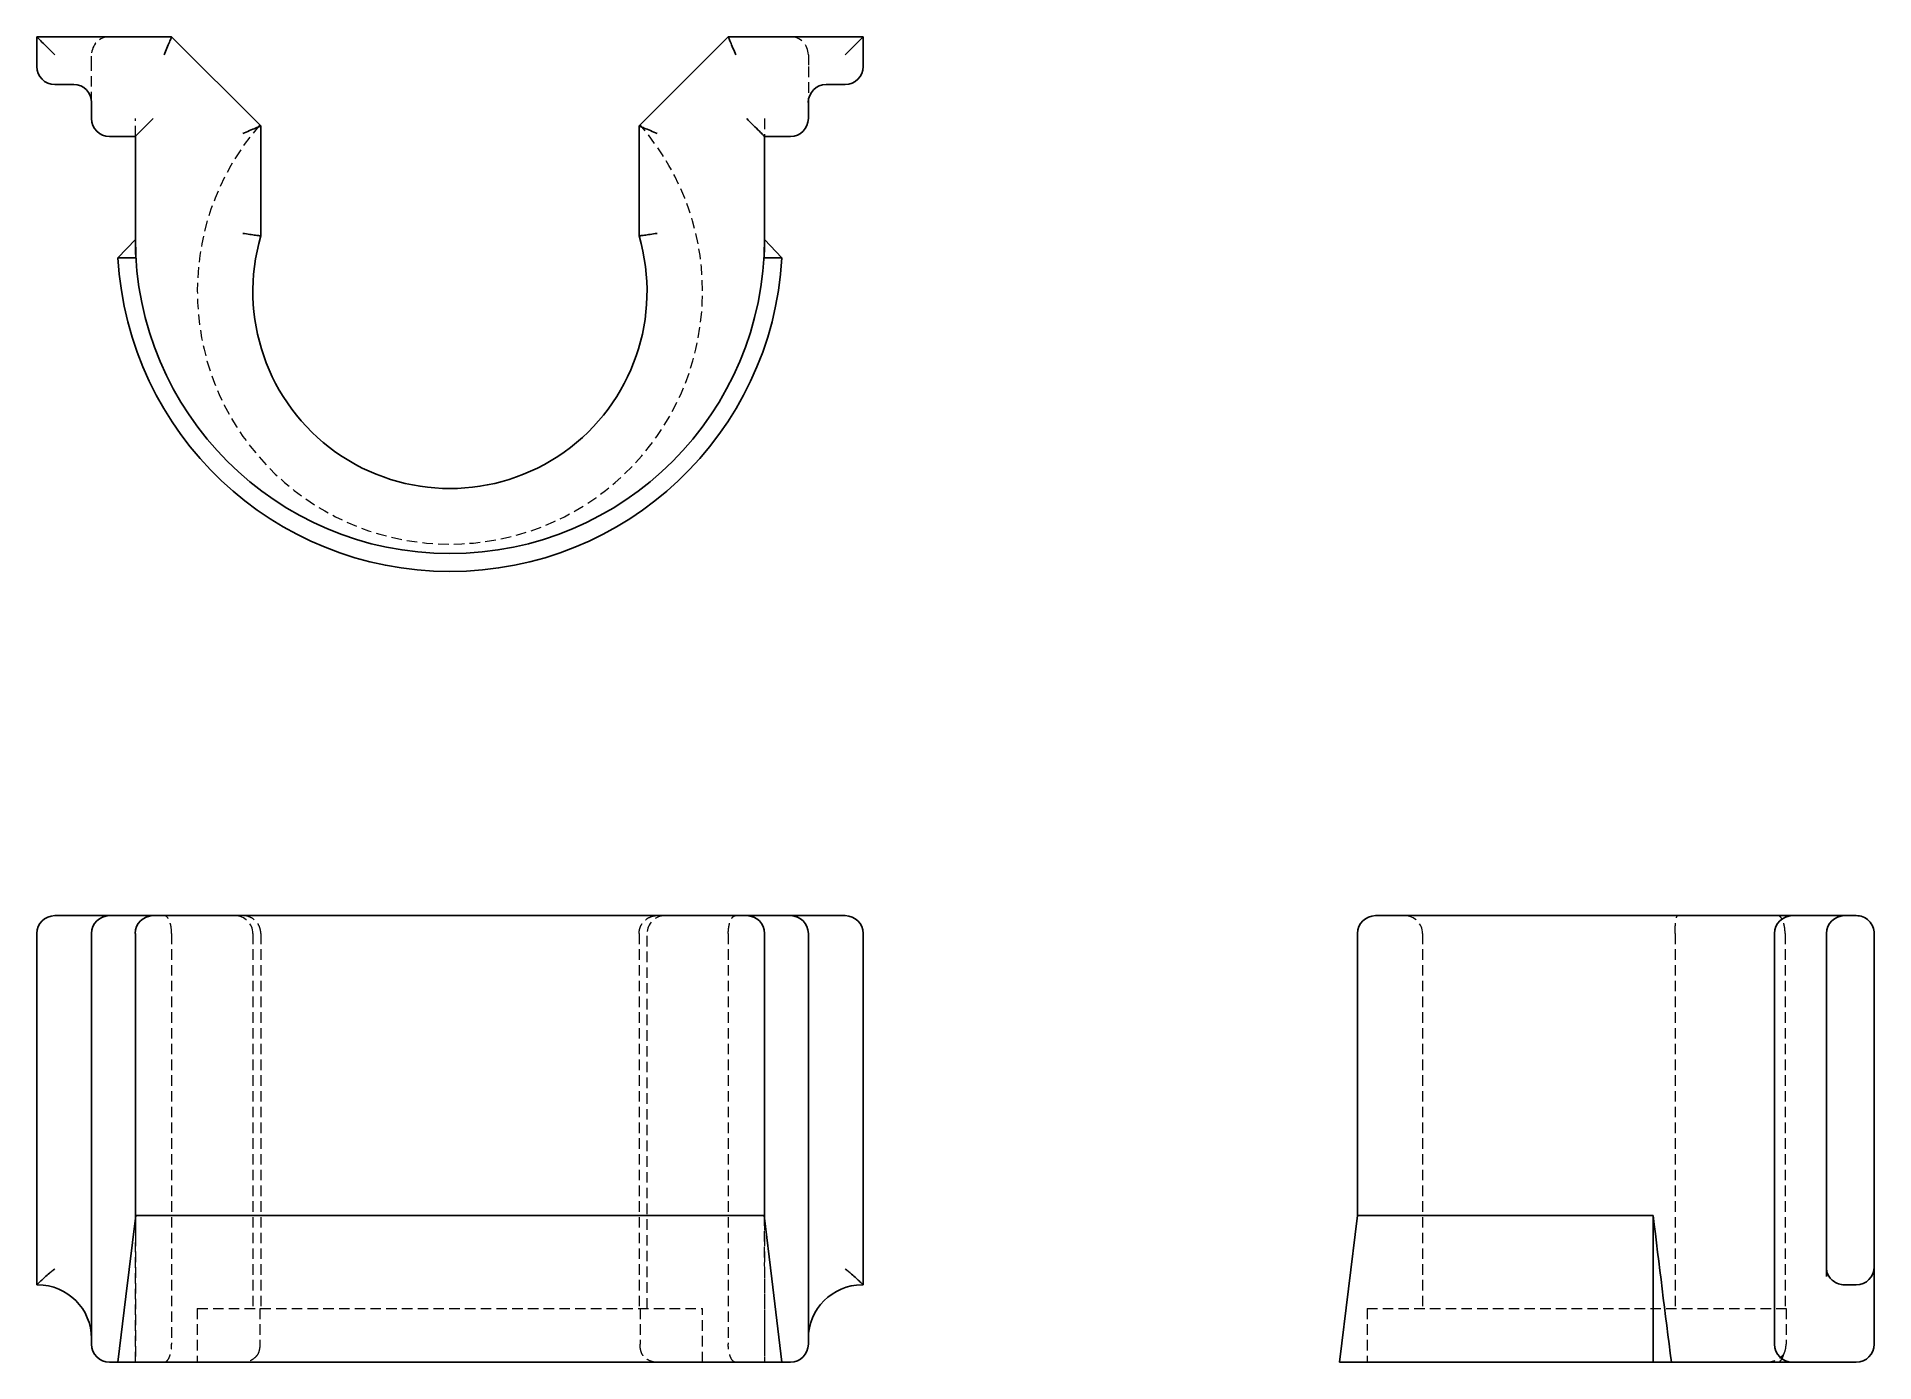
# Model space of a CAD drawing. Header units: millimetres. Extents: x 33 to 255, y 30 to 190.
import ezdxf

# ---------------------------------------------------------------- set-up
doc = ezdxf.new("R2010")
doc.units = ezdxf.units.MM
doc.linetypes.add('HIDDEN', pattern=[1.905, 1.27, -0.635])

msp = doc.modelspace()

# ---------------------------------------------------------------- linework, layer by layer
at = {"color": 7, "linetype": 'Continuous', "lineweight": 25}
for p, q in [((33, 190.35), (49.32, 190.35)), ((33, 186.75), (33, 190.35)), ((49.32, 190.35), (60.11, 179.56)), ((105.89, 179.56), (116.68, 190.35)), ((116.68, 190.35), (133, 190.35)), ((133, 190.35), (133, 186.75)), ((37.47, 184.58), (35.17, 184.58)), ((130.83, 184.58), (128.53, 184.58)), ((39.63, 180.46), (39.63, 182.41)), ((126.37, 182.41), (126.37, 180.46)), ((44.93, 178.29), (41.8, 178.29)), ((44.93, 165.89), (44.93, 178.29)), ((60.11, 179.56), (60.11, 166.25)), ((105.89, 166.25), (105.89, 179.56)), ((124.2, 178.29), (121.07, 178.29)), ((121.07, 178.29), (121.07, 165.89)), ((42.82, 163.6), (44.93, 165.81)), ((121.07, 165.81), (123.18, 163.6)), ((35.17, 84.02), (37.47, 84.02)), ((41.8, 84.02), (37.47, 84.02)), ((41.8, 84.02), (47.09, 84.02)), ((47.09, 84.02), (118.91, 84.02)), ((118.91, 84.02), (124.2, 84.02)), ((128.53, 84.02), (124.2, 84.02)), ((128.53, 84.02), (130.83, 84.02)), ((194.99, 84.02), (230.89, 84.02)), ((230.89, 84.02), (245.46, 84.02)), ((245.46, 84.02), (247.41, 84.02)), ((251.75, 84.02), (247.41, 84.02)), ((251.75, 84.02), (253.18, 84.02)), ((33, 39.36), (33, 81.85)), ((39.63, 32.16), (39.63, 81.85)), ((44.93, 81.85), (44.93, 47.19)), ((121.07, 81.85), (121.07, 47.19)), ((126.37, 81.85), (126.37, 32.16)), ((133, 81.85), (133, 39.36)), ((192.82, 81.85), (192.82, 47.76)), ((243.29, 32.16), (243.29, 81.85)), ((249.58, 41.28), (249.58, 81.85)), ((255.35, 41.52), (255.35, 81.85)), ((44.99, 47.76), (121.01, 47.76)), ((192.82, 47.76), (190.65, 29.99)), ((192.82, 47.76), (228.59, 47.76)), ((249.58, 40.36), (249.58, 41.28)), ((255.35, 41.52), (255.35, 32.85)), ((33.13, 39.36), (33, 39.36)), ((133, 39.36), (132.87, 39.36)), ((251.75, 39.36), (253.18, 39.36)), ((255.35, 32.85), (255.35, 32.16)), ((42.82, 29.99), (41.8, 29.99)), ((42.82, 29.99), (123.18, 29.99)), ((124.2, 29.99), (123.18, 29.99)), ((190.65, 29.99), (228.6, 29.99)), ((230.81, 29.99), (228.6, 29.99)), ((230.89, 29.99), (230.81, 29.99)), ((245.46, 29.99), (230.89, 29.99)), ((253.18, 29.99), (245.46, 29.99))]:
    msp.add_line(p, q, dxfattribs=at)
at = {"color": 7, "linetype": 'HIDDEN', "lineweight": 18}
for p, q in [((39.63, 186.75), (39.63, 188.18)), ((126.37, 188.18), (126.37, 186.75)), ((44.93, 178.29), (44.93, 180.46)), ((121.07, 180.46), (121.07, 178.29)), ((49.32, 81.85), (49.32, 32.16)), ((59.15, 81.85), (59.15, 36.49)), ((60.11, 81.85), (60.11, 36.49)), ((105.89, 81.85), (105.89, 36.49)), ((106.85, 36.49), (106.85, 81.85)), ((116.68, 81.85), (116.68, 32.16)), ((200.69, 81.85), (200.69, 36.49)), ((231.25, 81.85), (231.25, 36.49)), ((244.56, 81.85), (244.56, 36.49)), ((44.93, 47.19), (44.93, 29.99)), ((121.07, 47.19), (121.07, 29.99)), ((52.43, 36.49), (113.57, 36.49)), ((52.43, 36.49), (52.43, 29.99)), ((60, 36.49), (60, 32.16)), ((106, 36.49), (106, 32.16)), ((113.57, 29.99), (113.57, 36.49)), ((193.97, 36.49), (244.68, 36.49)), ((193.97, 36.49), (193.97, 29.99)), ((244.68, 36.49), (244.68, 32.16))]:
    msp.add_line(p, q, dxfattribs=at)
at = {"color": 7, "linetype": 'Continuous', "lineweight": 25, "flags": 128}
for points in [[(44.99, 163.59), (43.79, 163.6), (42.82, 163.6)], [(123.18, 163.6), (121.95, 163.6), (121.01, 163.59)], [(44.99, 47.76), (43.79, 37.93), (42.82, 29.99)], [(123.18, 29.99), (121.95, 40.07), (121.01, 47.76)], [(228.6, 29.99), (228.6, 40.07), (228.59, 47.76)]]:
    msp.add_lwpolyline(points, dxfattribs=at)
at = {"color": 7, "linetype": 'HIDDEN', "lineweight": 18}
for centre, radius, start, end in [((41.8, 188.18), 2.17, 90, 180), ((124.2, 188.18), 2.17, 0, 90), ((83, 159.54), 30.57, 138.803, 41.197), ((56.98, 81.85), 2.17, 0, 90), ((109.02, 81.85), 2.17, 90, 180), ((198.52, 81.85), 2.17, 0, 90)]:
    msp.add_arc(centre, radius, start, end, dxfattribs=at)
at = {"color": 7, "linetype": 'Continuous', "lineweight": 25}
for centre, radius, start, end in [((35.17, 186.75), 2.17, 180, 270), ((37.47, 182.41), 2.17, 0, 90), ((128.53, 182.41), 2.17, 90, 180), ((130.83, 186.75), 2.17, 270, 0), ((41.8, 180.46), 2.17, 180, 270), ((124.2, 180.46), 2.17, 270, 0), ((83, 165.89), 38.07, 180, 0), ((83, 159.54), 23.85, 163.6558, 16.3442), ((83, 165.89), 40.24, 183.2633, 356.7367), ((35.17, 81.85), 2.17, 90, 180), ((41.8, 81.85), 2.17, 90, 180), ((47.09, 81.85), 2.17, 90, 180), ((118.91, 81.85), 2.17, 0, 90), ((124.2, 81.85), 2.17, 0, 90), ((130.83, 81.85), 2.17, 0, 90), ((194.99, 81.85), 2.17, 90, 180), ((245.46, 81.85), 2.17, 90, 180), ((251.75, 81.85), 2.17, 90, 180), ((253.18, 41.52), 2.17, 270, 0), ((33.13, 32.85), 6.5, 0, 90), ((132.87, 32.85), 6.5, 90, 180), ((41.8, 32.16), 2.17, 180, 270), ((124.2, 32.16), 2.17, 270, 0), ((245.46, 32.16), 2.17, 180, 270), ((253.18, 32.16), 2.17, 270, 0)]:
    msp.add_arc(centre, radius, start, end, dxfattribs=at)
for points, knots in [([(35.17, 188.18), (34.91, 188.44), (34.64, 188.71), (34.1, 189.25), (33.85, 189.5), (33.42, 189.93), (33.26, 190.09), (33.05, 190.3), (33, 190.35), (33, 190.35)], [0, 0, 0, 0, 0.25, 0.25, 0.5, 0.5, 0.75, 0.75, 1, 1, 1, 1]), ([(49.32, 190.35), (49.32, 190.35), (49.3, 190.3), (49.21, 190.09), (49.15, 189.93), (48.97, 189.5), (48.86, 189.25), (48.64, 188.71), (48.53, 188.44), (48.42, 188.18)], [0, 0, 0, 0, 0.25, 0.25, 0.5, 0.5, 0.75, 0.75, 1, 1, 1, 1]), ([(116.68, 190.35), (116.68, 190.35), (116.7, 190.3), (116.79, 190.09), (116.85, 189.93), (117.03, 189.5), (117.14, 189.25), (117.36, 188.71), (117.47, 188.44), (117.58, 188.18)], [0, 0, 0, 0, 0.25, 0.25, 0.5, 0.5, 0.75, 0.75, 1, 1, 1, 1]), ([(133, 190.35), (133, 190.35), (132.95, 190.3), (132.74, 190.09), (132.58, 189.93), (132.15, 189.5), (131.9, 189.25), (131.36, 188.71), (131.09, 188.44), (130.83, 188.18)], [0, 0, 0, 0, 0.25, 0.25, 0.5, 0.5, 0.75, 0.75, 1, 1, 1, 1]), ([(47.09, 180.46), (46.84, 180.21), (46.56, 179.93), (46.03, 179.4), (45.77, 179.14), (45.35, 178.72), (45.18, 178.55), (44.97, 178.34), (44.93, 178.29), (44.93, 178.29)], [0, 0, 0, 0, 0.25, 0.25, 0.5, 0.5, 0.75, 0.75, 1, 1, 1, 1]), ([(118.91, 180.46), (119.16, 180.21), (119.44, 179.93), (119.97, 179.4), (120.23, 179.14), (120.65, 178.72), (120.82, 178.55), (121.03, 178.34), (121.07, 178.29), (121.07, 178.29)], [0, 0, 0, 0, 0.25, 0.25, 0.5, 0.5, 0.75, 0.75, 1, 1, 1, 1]), ([(60.11, 179.56), (60.11, 179.56), (60.07, 179.54), (59.86, 179.45), (59.69, 179.38), (59.27, 179.21), (59.01, 179.1), (58.48, 178.88), (58.2, 178.77), (57.94, 178.66)], [0, 0, 0, 0, 0.25, 0.25, 0.5, 0.5, 0.75, 0.75, 1, 1, 1, 1]), ([(105.89, 179.56), (105.89, 179.56), (105.93, 179.54), (106.14, 179.45), (106.31, 179.38), (106.73, 179.21), (106.99, 179.1), (107.52, 178.88), (107.8, 178.77), (108.06, 178.66)], [0, 0, 0, 0, 0.25, 0.25, 0.5, 0.5, 0.75, 0.75, 1, 1, 1, 1]), ([(60.11, 166.25), (60.11, 166.25), (60.1, 166.25), (60.04, 166.26), (60, 166.27), (59.89, 166.28), (59.82, 166.29), (59.67, 166.32), (59.57, 166.33), (59.27, 166.37), (59.03, 166.4), (58.51, 166.48), (58.23, 166.52), (57.94, 166.56)], [0, 0, 0, 0, 0.125, 0.125, 0.25, 0.25, 0.375, 0.375, 0.5, 0.5, 0.75, 0.75, 1, 1, 1, 1]), ([(105.89, 166.25), (105.89, 166.25), (105.9, 166.25), (105.96, 166.26), (106, 166.27), (106.11, 166.28), (106.18, 166.29), (106.33, 166.32), (106.43, 166.33), (106.73, 166.37), (106.97, 166.4), (107.49, 166.48), (107.77, 166.52), (108.06, 166.56)], [0, 0, 0, 0, 0.125, 0.125, 0.25, 0.25, 0.375, 0.375, 0.5, 0.5, 0.75, 0.75, 1, 1, 1, 1]), ([(255.35, 81.85), (255.35, 82.11), (255.3, 82.38), (255.09, 82.92), (254.93, 83.18), (254.5, 83.6), (254.25, 83.76), (253.71, 83.98), (253.44, 84.02), (253.18, 84.02)], [0, 0, 0, 0, 0.25, 0.25, 0.5, 0.5, 0.75, 0.75, 1, 1, 1, 1]), ([(33.13, 39.49), (33.22, 39.57), (33.34, 39.69), (33.63, 39.97), (33.8, 40.12), (34.15, 40.44), (34.35, 40.61), (34.65, 40.86), (34.75, 40.95), (34.96, 41.11), (35.06, 41.2), (35.17, 41.28)], [0, 0, 0, 0, 0.25, 0.25, 0.5, 0.5, 0.75, 0.75, 0.875, 0.875, 1, 1, 1, 1]), ([(132.87, 39.49), (132.78, 39.57), (132.66, 39.69), (132.37, 39.97), (132.2, 40.12), (131.85, 40.44), (131.65, 40.61), (131.35, 40.86), (131.25, 40.95), (131.04, 41.11), (130.94, 41.2), (130.83, 41.28)], [0, 0, 0, 0, 0.25, 0.25, 0.5, 0.5, 0.75, 0.75, 0.875, 0.875, 1, 1, 1, 1]), ([(251.01, 39.49), (250.77, 39.57), (250.56, 39.69), (250.2, 39.97), (250.06, 40.12), (249.82, 40.44), (249.73, 40.61), (249.64, 40.86), (249.62, 40.95), (249.59, 41.11), (249.58, 41.2), (249.58, 41.28)], [0, 0, 0, 0, 0.25, 0.25, 0.5, 0.5, 0.75, 0.75, 0.875, 0.875, 1, 1, 1, 1])]:
    msp.add_open_spline(points, degree=3, knots=knots, dxfattribs=at)
at = {"color": 7, "linetype": 'HIDDEN', "lineweight": 18}
for points, knots in [([(39.63, 182.41), (39.63, 182.41), (39.63, 182.56), (39.63, 183.06), (39.63, 183.41), (39.63, 184.64), (39.63, 185.7), (39.63, 186.75)], [0, 0, 0, 0, 0.25, 0.25, 0.5, 0.5, 1, 1, 1, 1]), ([(126.37, 186.75), (126.37, 186.23), (126.37, 185.7), (126.37, 184.7), (126.37, 184.23), (126.37, 183.41), (126.37, 183.06), (126.37, 182.56), (126.37, 182.41), (126.37, 182.41)], [0, 0, 0, 0, 0.25, 0.25, 0.5, 0.5, 0.75, 0.75, 1, 1, 1, 1]), ([(49.32, 81.85), (49.32, 82.11), (49.3, 82.38), (49.21, 82.92), (49.15, 83.18), (48.97, 83.6), (48.86, 83.76), (48.64, 83.98), (48.53, 84.02), (48.42, 84.02)], [0, 0, 0, 0, 0.25, 0.25, 0.5, 0.5, 0.75, 0.75, 1, 1, 1, 1]), ([(60.11, 81.85), (60.11, 82), (60.1, 82.14), (60.04, 82.42), (60, 82.56), (59.89, 82.82), (59.82, 82.94), (59.67, 83.18), (59.57, 83.29), (59.27, 83.59), (59.03, 83.75), (58.51, 83.96), (58.23, 84.02), (57.94, 84.02)], [0, 0, 0, 0, 0.125, 0.125, 0.25, 0.25, 0.375, 0.375, 0.5, 0.5, 0.75, 0.75, 1, 1, 1, 1]), ([(105.89, 81.85), (105.89, 82), (105.9, 82.14), (105.96, 82.42), (106, 82.56), (106.11, 82.82), (106.18, 82.94), (106.33, 83.18), (106.43, 83.29), (106.73, 83.59), (106.97, 83.75), (107.49, 83.96), (107.77, 84.02), (108.06, 84.02)], [0, 0, 0, 0, 0.125, 0.125, 0.25, 0.25, 0.375, 0.375, 0.5, 0.5, 0.75, 0.75, 1, 1, 1, 1]), ([(116.68, 81.85), (116.68, 82.11), (116.7, 82.38), (116.79, 82.92), (116.85, 83.18), (117.03, 83.6), (117.14, 83.76), (117.36, 83.98), (117.47, 84.02), (117.58, 84.02)], [0, 0, 0, 0, 0.25, 0.25, 0.5, 0.5, 0.75, 0.75, 1, 1, 1, 1]), ([(231.25, 81.85), (231.25, 82), (231.25, 82.14), (231.26, 82.42), (231.27, 82.56), (231.28, 82.82), (231.29, 82.94), (231.32, 83.18), (231.33, 83.29), (231.37, 83.59), (231.4, 83.75), (231.48, 83.96), (231.52, 84.02), (231.56, 84.02)], [0, 0, 0, 0, 0.125, 0.125, 0.25, 0.25, 0.375, 0.375, 0.5, 0.5, 0.75, 0.75, 1, 1, 1, 1]), ([(244.56, 81.85), (244.56, 82.11), (244.54, 82.38), (244.45, 82.92), (244.38, 83.18), (244.21, 83.6), (244.1, 83.76), (243.88, 83.98), (243.77, 84.02), (243.66, 84.02)], [0, 0, 0, 0, 0.25, 0.25, 0.5, 0.5, 0.75, 0.75, 1, 1, 1, 1]), ([(48.42, 29.99), (48.53, 29.99), (48.64, 30.04), (48.86, 30.25), (48.97, 30.41), (49.15, 30.84), (49.21, 31.09), (49.3, 31.63), (49.32, 31.9), (49.32, 32.16)], [0, 0, 0, 0, 0.25, 0.25, 0.5, 0.5, 0.75, 0.75, 1, 1, 1, 1]), ([(60, 32.16), (60, 31.95), (59.98, 31.75), (59.9, 31.35), (59.84, 31.16), (59.77, 30.99)], [0, 0, 0, 0, 0.5, 0.5, 1, 1, 1, 1]), ([(106.23, 30.99), (106.16, 31.16), (106.1, 31.35), (106.02, 31.74), (106, 31.95), (106, 32.16)], [0, 0, 0, 0, 0.5, 0.5, 1, 1, 1, 1]), ([(117.58, 29.99), (117.47, 29.99), (117.36, 30.04), (117.14, 30.25), (117.03, 30.41), (116.85, 30.84), (116.79, 31.09), (116.7, 31.63), (116.68, 31.9), (116.68, 32.16)], [0, 0, 0, 0, 0.25, 0.25, 0.5, 0.5, 0.75, 0.75, 1, 1, 1, 1]), ([(244.42, 30.99), (244.5, 31.16), (244.57, 31.35), (244.65, 31.74), (244.68, 31.95), (244.68, 32.16)], [0, 0, 0, 0, 0.5, 0.5, 1, 1, 1, 1]), ([(59.77, 30.99), (59.65, 30.8), (59.51, 30.64), (59.21, 30.38), (59.05, 30.28), (58.58, 30.05), (58.25, 29.99), (57.94, 29.99)], [0, 0, 0, 0, 0.25, 0.25, 0.5, 0.5, 1, 1, 1, 1]), ([(108.06, 29.99), (107.75, 29.99), (107.43, 30.05), (106.96, 30.28), (106.8, 30.38), (106.5, 30.64), (106.35, 30.8), (106.23, 30.99)], [0, 0, 0, 0, 0.5, 0.5, 0.75, 0.75, 1, 1, 1, 1]), ([(242.06, 29.99), (242.5, 29.99), (242.93, 30.05), (243.54, 30.28), (243.73, 30.38), (244.1, 30.64), (244.27, 30.8), (244.42, 30.99)], [0, 0, 0, 0, 0.5, 0.5, 0.75, 0.75, 1, 1, 1, 1]), ([(243.66, 29.99), (243.73, 29.99), (243.81, 30.01), (243.95, 30.1), (244.02, 30.17), (244.16, 30.34), (244.22, 30.45), (244.33, 30.7), (244.38, 30.84), (244.42, 30.99)], [0, 0, 0, 0, 0.25, 0.25, 0.5, 0.5, 0.75, 0.75, 1, 1, 1, 1])]:
    msp.add_open_spline(points, degree=3, knots=knots, dxfattribs=at)
at = {"color": 7, "linetype": 'Continuous', "lineweight": 25}
for points in [[(44.93, 165.81), (44.93, 165.05), (44.95, 164.31), (44.99, 163.59)], [(121.01, 163.59), (121.05, 164.31), (121.07, 165.05), (121.07, 165.81)], [(228.59, 47.76), (229.31, 41.83), (230.05, 35.91), (230.81, 29.99)], [(33, 39.36), (33, 39.36), (33.04, 39.4), (33.13, 39.49)], [(132.87, 39.49), (132.96, 39.4), (133, 39.36), (133, 39.36)], [(251.01, 39.49), (251.25, 39.4), (251.5, 39.36), (251.75, 39.36)]]:
    msp.add_open_spline(points, degree=3, dxfattribs=at)
at = {"color": 7, "linetype": 'HIDDEN', "lineweight": 18}
for points in [[(44.93, 29.99), (44.93, 35.91), (44.95, 41.83), (44.99, 47.76)], [(121.01, 47.76), (121.05, 41.83), (121.07, 35.91), (121.07, 29.99)]]:
    msp.add_open_spline(points, degree=3, dxfattribs=at)

doc.saveas('drawing.dxf')
